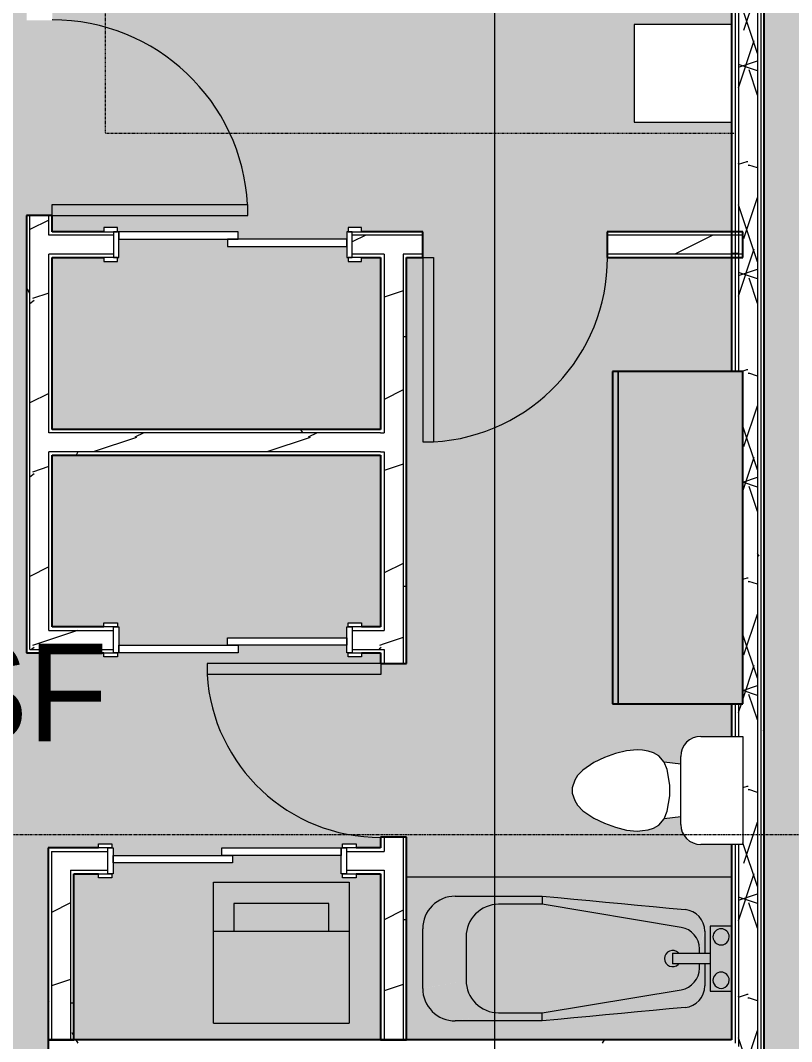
# Model space of a CAD drawing. Header units: inches. Extents: x -4414 to -113, y 9396 to 12816.
# Drawn here: x -2772.3 to -2630.1, y 10514.5 to 10702.8 of the extents above; entities that cross this region are included whole.
import ezdxf

# ---------------------------------------------------------------- set-up
doc = ezdxf.new("R2010")
doc.units = ezdxf.units.IN
doc.header["$MEASUREMENT"] = 0
doc.linetypes.add('Dash 1_16_', pattern=[0.125, 0.0625, -0.0625])
doc.linetypes.add('Grid Line 1_2_', pattern=[0.875, 0.5, -0.125, 0.125, -0.125])
for name, color, linetype, lineweight in [('0-1', 7, 'Continuous', 5), ('0-2', 7, 'Continuous', 9), ('A-AREA-IDEN', 2, 'Continuous', 9), ('A-AREA-PATT-4', 254, 'Continuous', 9), ('A-AREA-PATT-6', 41, 'Continuous', 9), ('A-DOOR-1', 7, 'Continuous', 9), ('A-DOOR-2', 90, 'Continuous', 13), ('A-DOOR-FRAM-1', 90, 'Continuous', 13), ('A-WALL', 113, 'Continuous', 9), ('A-WALL-3', 250, 'Continuous', 25), ('A-WALL-4', 7, 'Continuous', 9), ('A-WALL-PATT-1', 8, 'Continuous', 9), ('A-WALL-PATT-2', 7, 'Continuous', 9), ('A-WALL-PATT-3', 111, 'Continuous', 9), ('G-ANNO-SYMB', 111, 'Continuous', 9), ('I-FURN-1', 7, 'Continuous', 9), ('I-FURN-HDLN-1', 9, 'Dash 1_16_', 9), ('I-WALL-1', 2, 'Continuous', 25), ('P-SANR-FIXT-1', 7, 'Continuous', 9), ('P-SANR-FIXT-2', 8, 'Continuous', 9), ('P-SANR-FIXT-3', 9, 'Continuous', 9), ('Q-CASE-1', 9, 'Continuous', 9), ('Q-CASE-2', 250, 'Continuous', 25), ('Q-CASE-3', 7, 'Continuous', 9), ('S-GRID-1', 1, 'Grid Line 1_2_', 9)]:
    doc.layers.add(name, color=color, linetype=linetype, lineweight=lineweight)
doc.styles.add('Century Gothic', font='ufonts.com_century-gothic.ttf', dxfattribs={"height": 18})
pattern_1 = [(0, (0, 0), (61.44, 15.36), [2.534, -43.546, 2.534, -43.546, -245.76]), (0, (0, 0), (61.44, 15.36), [-92.16, 2.534, -89.626, 2.534, -43.546, -107.52]), (0, (0, 0), (61.44, 15.36), [-230.4, 2.534, -28.186, 2.534, -74.266]), (120, (23.04, 7.68), (-44.02215, 45.5286), [2.534, -43.546, 2.534, -43.546, -245.76]), (120, (23.04, 7.68), (-44.02215, 45.5286), [-92.16, 2.534, -89.626, 2.534, -43.546, -107.52]), (120, (23.04, 7.68), (-44.02215, 45.5286), [-230.4, 2.534, -28.186, 2.534, -74.266]), (240, (30.72, 38.4), (-17.41785, -60.8886), [2.534, -43.546, 2.534, -43.546, -245.76]), (240, (30.72, 38.4), (-17.41785, -60.8886), [-92.16, 2.534, -89.626, 2.534, -43.546, -107.52]), (240, (30.72, 38.4), (-17.41785, -60.8886), [-230.4, 2.534, -28.186, 2.534, -74.266])]
pattern_2 = [(216.87, (12.795, 31.987), (95.9612857, 63.9749714), [15.994, -143.942]), (206.565, (31.987, 22.391), (-31.986981, -31.986924), [35.763, -35.763]), (198.435, (31.987, 6.397), (-63.974746, -31.987128), [20.231, -80.922])]

# ---------------------------------------------------------------- blocks, each defined once
blk = doc.blocks.new('Single-Flush - 32_ x 84_-1372862-FLOOR PLAN - 3RD FLOOR')
at = {"layer": 'A-DOOR-1'}
blk.add_arc((16, 2.37), 32.07, 93.5759, 180, dxfattribs=at)
at = {"layer": 'A-DOOR-2'}
for p, q in [((14, 2.37), (14, 34.38)), ((16, 34.38), (14, 34.38)), ((16, 2.37), (16, 34.38)), ((16, 2.37), (14, 2.37))]:
    blk.add_line(p, q, dxfattribs=at)
blk = doc.blocks.new('Stacked Washer and Dryer - 26_x25_ - Private-1372850-FLOOR PLAN - 3RD FLOOR')
at = {"layer": 'P-SANR-FIXT-2'}
blk.add_hatch(color=256, dxfattribs=at).paths.add_polyline_path([(26, -9.25), (26, 12.5), (0, 12.5), (0, -12.5), (26, -12.5)], flags=0)
at = {"layer": 'P-SANR-FIXT-1'}
for p, q in [((0, 12.5), (26, 12.5)), ((0, 12.5), (0, -12.5)), ((16.91, -12.5), (16.91, 12.5)), ((26, 12.5), (26, -12.5)), ((22.09, 8.75), (16.91, 8.75)), ((22.09, -8.75), (22.09, 8.75)), ((16.91, -8.75), (22.09, -8.75)), ((26, -12.5), (0, -12.5))]:
    blk.add_line(p, q, dxfattribs=at)
blk = doc.blocks.new('Bed-Standard - King 78_ x 80_-V17-FLOOR PLAN - 3RD FLOOR')
at = {"layer": 'I-FURN-1'}
for p, q in [((49.69, 38.2), (-28.31, 38.2)), ((-28.31, 38.2), (-28.31, -41.8)), ((49.69, -41.8), (49.69, 38.2)), ((-25.31, 36.2), (-25.31, 24.2)), ((-25.31, 36.2), (46.69, 36.2)), ((46.69, 36.2), (46.69, 24.2)), ((49.69, 24.2), (-28.31, 17.63)), ((-25.31, 24.2), (46.69, 24.2)), ((-28.31, -41.8), (49.69, -41.8))]:
    blk.add_line(p, q, dxfattribs=at)
at = {"layer": 'I-FURN-HDLN-1'}
for p, q in [((-64.31, 38.2), (-64.31, -38.73)), ((73.69, -77.8), (73.69, 38.2)), ((-64.31, -63.48), (-64.31, -77.8)), ((-64.31, -77.8), (73.69, -77.8))]:
    blk.add_line(p, q, dxfattribs=at)
blk = doc.blocks.new('Table-Night Stand - 18_ x 18_ x 24_-1352623-FLOOR PLAN - 3RD FLOOR')
at = {"layer": 'I-FURN-1'}
for p, q in [((18.15, 18), (0.15, 18)), ((0.15, 18), (0.15, 0)), ((18.15, 0), (18.15, 18)), ((0.15, 0), (18.15, 0))]:
    blk.add_line(p, q, dxfattribs=at)
blk = doc.blocks.new('Single-Flush - 36_ x 84_-1372839-FLOOR PLAN - 3RD FLOOR')
at = {"layer": 'A-DOOR-1'}
blk.add_arc((18, 2.37), 36.07, 93.1789, 180, dxfattribs=at)
at = {"layer": 'A-DOOR-2'}
for p, q in [((16, 2.37), (16, 38.39)), ((18, 38.39), (16, 38.39)), ((18, 2.37), (18, 38.39)), ((18, 2.37), (16, 2.37))]:
    blk.add_line(p, q, dxfattribs=at)
blk = doc.blocks.new('Single-Flush - 34_ x 84_-1372840-FLOOR PLAN - 3RD FLOOR')
at = {"layer": 'A-DOOR-1'}
blk.add_arc((17, 2.37), 34.07, 93.3657, 180, dxfattribs=at)
at = {"layer": 'A-DOOR-2'}
for p, q in [((15, 2.37), (15, 36.38)), ((17, 36.38), (15, 36.38)), ((17, 2.37), (17, 36.38)), ((17, 2.37), (15, 2.37))]:
    blk.add_line(p, q, dxfattribs=at)
blk = doc.blocks.new('FOLDING_SLIDING CLOSET - 42_ x 80_-1372874-FLOOR PLAN - 3RD FLOOR')
at = {"layer": 'A-DOOR-1'}
for p, q in [((-21.25, 3), (-23.75, 3)), ((-23.75, 3), (-23.75, 2.25)), ((-23.75, 2.25), (-21.25, 2.25)), ((-21.25, 2.25), (-21.25, 3)), ((23.75, 3), (21.25, 3)), ((21.25, 3), (21.25, 2.25)), ((21.25, 2.25), (23.75, 2.25)), ((23.75, 2.25), (23.75, 3)), ((-21.25, -2.5), (-23.75, -2.5)), ((-23.75, -2.5), (-23.75, -3.25)), ((-23.75, -3.25), (-21.25, -3.25)), ((-21.25, -3.25), (-21.25, -2.5)), ((23.75, -2.5), (21.25, -2.5)), ((21.25, -2.5), (21.25, -3.25)), ((21.25, -3.25), (23.75, -3.25)), ((23.75, -3.25), (23.75, -2.5))]:
    blk.add_line(p, q, dxfattribs=at)
at = {"layer": 'A-DOOR-2'}
for p, q in [((1, 2.25), (-21, 2.25)), ((-21, 2.25), (-21, 0.88)), ((1, 0.88), (1, 2.25)), ((-21, 0.88), (1, 0.88)), ((21, 0.88), (-1, 0.88)), ((-1, 0.88), (-1, -0.5)), ((21, -0.5), (21, 0.88)), ((-1, -0.5), (21, -0.5))]:
    blk.add_line(p, q, dxfattribs=at)
at = {"layer": 'A-DOOR-FRAM-1'}
for p, q in [((-21, 2.25), (-22, 2.25)), ((-22, 2.25), (-22, -2.5)), ((-21, -2.5), (-21, 2.25)), ((21, 2.25), (21, -2.5)), ((22, 2.25), (21, 2.25)), ((22, -2.5), (22, 2.25)), ((-22, -2.5), (-21, -2.5)), ((21, -2.5), (22, -2.5))]:
    blk.add_line(p, q, dxfattribs=at)
blk = doc.blocks.new('Toilet-Domestic-3D - Toilet-Domestic-3D-1352612-FLOOR PLAN - 3RD FLOOR')
at = {"layer": 'P-SANR-FIXT-1'}
for p, q in [((-9.98, 19.48), (9.98, 19.48)), ((-9.98, 11.75), (-9.98, 19.48)), ((9.98, 19.48), (9.98, 11.75)), ((6.25, 8.02), (-6.25, 8.02)), ((-4.86, 8.02), (-5.21, 5)), ((4.86, 8.02), (5.21, 5)), ((-1, 6), (-3.84, 5.5)), ((1, 6), (-1, 6)), ((3.84, 5.5), (1, 6)), ((-6.4, 4), (-6.97, 3)), ((-5.21, 5), (-6.4, 4)), ((-3.84, 5.5), (-5.21, 5)), ((5.21, 5), (3.84, 5.5)), ((6.4, 4), (5.21, 5)), ((6.97, 3), (6.4, 4)), ((-7.24, 2), (-7.41, 1)), ((-6.97, 3), (-7.24, 2)), ((7.24, 2), (6.97, 3)), ((7.41, 1), (7.24, 2)), ((-7.41, 1), (-7.5, 0)), ((-7.5, 0), (-7.33, -1.99)), ((7.33, -1.99), (7.5, 0)), ((7.5, 0), (7.41, 1)), ((-7.33, -1.99), (-6.79, -4)), ((6.79, -4), (7.33, -1.99)), ((-6.79, -4), (-6.06, -6)), ((6.06, -6), (6.79, -4)), ((-6.06, -6), (-5.13, -8)), ((5.13, -8), (6.06, -6)), ((-5.13, -8), (-3.74, -10)), ((3.74, -10), (5.13, -8)), ((-3.74, -10), (-2.74, -11)), ((-2.74, -11), (-1.87, -11.5)), ((1.87, -11.5), (2.74, -11)), ((2.74, -11), (3.74, -10)), ((-1.87, -11.5), (-0.5, -12)), ((-0.5, -12), (0.5, -12)), ((0.5, -12), (1.87, -11.5))]:
    blk.add_line(p, q, dxfattribs=at)
for centre, start, end in [((-6.25, 11.75), 180, 270), ((6.25, 11.75), 270, 360)]:
    blk.add_arc(centre, 3.73, start, end, dxfattribs=at)
blk = doc.blocks.new('OD_CW_Base Cabinet - OD_CW_Base Cabinet-1372836-FLOOR PLAN - 3RD FLOOR')
at = {"layer": 'Q-CASE-1'}
for points in [[(61.99, 24), (0.74, 24), (0.74, 1), (61.99, 1)], [(61.99, 1), (0.74, 1), (0.74, 0), (61.99, 0)]]:
    blk.add_hatch(color=256, dxfattribs=at).paths.add_polyline_path(points, flags=0)
at = {"layer": 'Q-CASE-2'}
for p, q in [((61.99, 24), (0.74, 24)), ((0.74, 24), (0.74, 0)), ((61.99, 0), (61.99, 24)), ((0.74, 0), (61.99, 0))]:
    blk.add_line(p, q, dxfattribs=at)
at = {"layer": 'Q-CASE-3'}
for p, q in [((0.74, 1), (0.74, 24)), ((0.74, 24), (61.99, 24)), ((61.99, 24), (61.99, 1)), ((0.74, 0), (0.74, 1)), ((0.74, 1), (61.99, 1)), ((61.99, 1), (0.74, 1)), ((61.99, 0), (0.74, 0)), ((61.99, 1), (61.99, 0))]:
    blk.add_line(p, q, dxfattribs=at)
blk = doc.blocks.new('Bath Tub - Maestro - 60_x30_-V18-FLOOR PLAN - 3RD FLOOR')
at = {"layer": 'P-SANR-FIXT-3'}
for points in [[(44.5, 30), (0.06, 29.92), (0.06, 21), (4, 21), (4, 16), (5, 16), (5.06, 20.74), (5.21, 21.33), (5.48, 21.94), (5.83, 22.49), (6.27, 22.97), (6.79, 23.38), (7.36, 23.69), (7.98, 23.91), (9.35, 24.09), (35, 26.5), (51, 26.5), (52.55, 26.3), (54, 25.7), (55.24, 24.74), (56.2, 23.5), (56.8, 22.05), (57, 20.5), (57, 9.5), (56.91, 8.46), (56.64, 7.45), (56.2, 6.5), (55.6, 5.64), (54.86, 4.9), (54, 4.3), (53.05, 3.86), (52.04, 3.59), (51, 3.5), (35, 3.5), (7.98, 6.09), (7.36, 6.31), (6.79, 6.62), (6.27, 7.03), (5.83, 7.51), (5.48, 8.06), (5.21, 8.67), (5.02, 9.75), (5, 9.96), (5, 14), (4, 13.96), (4, 9), (0.06, 9), (0.06, 0), (60, 0), (60, 30), (59.08, 30)], [(35, 26.5), (8.63, 24.03), (9.35, 20.74), (35, 25), (35, 26.23)], [(51, 26.5), (35, 26.5), (35, 25), (43, 25), (49.91, 26.3)], [(51, 26.5), (43, 25), (44.55, 24.8), (46, 24.2), (47.24, 23.24), (48.2, 22), (48.8, 20.5), (49, 19), (57, 20.51), (56.8, 22.05), (56.2, 23.5), (55.24, 24.74), (54, 25.7), (52.55, 26.3)], [(43, 25), (34.79, 24.97), (9.06, 20.64), (8.03, 20.28), (6.82, 19.17), (6.24, 18.17), (6, 16.8), (6, 16), (10.94, 16), (10.94, 14), (6, 14), (6, 13.2), (6.24, 11.83), (6.98, 10.59), (8.03, 9.72), (9.35, 9.26), (35, 5), (43, 5), (44.55, 5.2), (46.03, 5.83), (47.28, 6.81), (48.2, 8), (48.84, 9.75), (49, 11), (49, 19), (48.8, 20.55), (48.16, 22.05), (47.24, 23.24), (46, 24.2), (44.5, 24.8)], [(8.63, 24.03), (7.98, 23.91), (7.35, 23.69), (6.74, 23.34), (6.27, 22.97), (5.72, 22.32), (5.48, 21.94), (5.21, 21.33), (5.04, 20.51), (5.05, 19.87), (6, 16.8), (6.24, 18.17), (6.98, 19.41), (8.2, 20.34), (9.35, 20.74), (8.65, 23.91)], [(57, 20.5), (49, 19), (49, 11), (57, 9.5), (57, 19.75)], [(6, 13.2), (5.02, 9.75), (5.05, 9.3), (5.24, 8.6), (5.72, 7.68), (5.87, 7.47), (6.33, 6.98), (6.79, 6.62), (7.36, 6.31), (8, 6.08), (8.63, 5.97), (9.35, 9.26), (8, 9.75), (6.95, 10.62), (6.24, 11.83), (6.12, 12.51)], [(49, 11), (48.8, 9.45), (48.12, 7.9), (47.24, 6.76), (46, 5.8), (44.5, 5.2), (43, 5), (51, 3.5), (52.04, 3.59), (53.05, 3.86), (54, 4.3), (54.95, 5), (55.72, 5.83), (56.34, 6.81), (56.76, 7.9), (56.93, 8.66), (57, 9.5), (50.46, 10.73)], [(9.35, 9.26), (8.63, 5.97), (35, 3.5), (35, 5), (11.56, 8.89)], [(43, 5), (35, 5), (35, 3.5), (51, 3.5), (44.5, 4.72)]]:
    blk.add_hatch(color=256, dxfattribs=at).paths.add_polyline_path(points, flags=0)
h = blk.add_hatch(color=256, dxfattribs=at)
h.paths.add_polyline_path([(4, 21), (0.06, 20.94), (0.06, 9), (4, 9), (4, 20.74)], flags=0)
h.paths.add_polyline_path([(2, 20.5), (2.39, 20.45), (2.75, 20.3), (3.06, 20.06), (3.3, 19.75), (3.45, 19.39), (3.5, 19), (3.33, 18.33), (3.3, 18.25), (3.02, 17.91), (2.75, 17.7), (2.39, 17.55), (2, 17.5), (1.61, 17.55), (1.25, 17.7), (0.79, 18.14), (0.7, 18.25), (0.55, 18.61), (0.5, 19), (0.55, 19.39), (0.79, 19.86), (0.94, 20.06), (1.25, 20.3), (1.61, 20.45)], flags=0)
h.paths.add_polyline_path([(2, 12.5), (2.39, 12.45), (2.75, 12.3), (3.06, 12.06), (3.33, 11.67), (3.45, 11.39), (3.5, 11), (3.45, 10.61), (3.3, 10.25), (2.81, 9.75), (2.75, 9.7), (2.39, 9.55), (2, 9.5), (1.61, 9.55), (1.19, 9.75), (0.79, 10.14), (0.7, 10.25), (0.55, 10.61), (0.5, 11), (0.55, 11.39), (0.79, 11.86), (0.94, 12.06), (1.25, 12.3), (1.61, 12.45)], flags=0)
h = blk.add_hatch(color=256, dxfattribs=at)
h.paths.add_polyline_path([(2, 20.5), (1.61, 20.45), (1.25, 20.3), (0.79, 19.86), (0.7, 19.75), (0.55, 19.39), (0.5, 19), (0.55, 18.61), (0.79, 18.14), (0.94, 17.94), (1.25, 17.7), (1.61, 17.55), (2, 17.5), (2.39, 17.55), (3.02, 17.91), (3.06, 17.94), (3.33, 18.33), (3.45, 18.61), (3.5, 19), (3.45, 19.39), (3.3, 19.75), (3.06, 20.06), (2.75, 20.3), (2.38, 20.45)], flags=0)
h.paths.add_polyline_path([(2, 12.5), (1.61, 12.45), (1.25, 12.3), (0.79, 11.86), (0.7, 11.75), (0.55, 11.39), (0.5, 11), (0.55, 10.61), (0.79, 10.14), (1.19, 9.75), (1.25, 9.7), (1.61, 9.55), (2, 9.5), (2.39, 9.55), (2.81, 9.75), (3.06, 9.94), (3.3, 10.25), (3.45, 10.61), (3.5, 11), (3.33, 11.67), (3.3, 11.75), (3.06, 12.06), (2.75, 12.3), (2.39, 12.45)], flags=0)
h = blk.add_hatch(color=256, dxfattribs=at)
h.paths.add_polyline_path([(5, 20.04), (5.05, 16), (6, 16), (6, 16.8), (5.05, 19.87)], flags=0)
h.paths.add_polyline_path([(5, 14), (5.05, 10.13), (6, 13.2), (6, 14), (5.05, 14)], flags=0)
h = blk.add_hatch(color=256, dxfattribs=at)
h.paths.add_polyline_path([(5.05, 16), (4, 16), (4, 14), (5.05, 14)], flags=0)
h.paths.add_polyline_path([(6.35, 16), (5.05, 16), (5.05, 14), (10.94, 14), (10.94, 16), (9.35, 16)], flags=0)
at = {"layer": 'P-SANR-FIXT-1'}
for p, q in [((35, 26.5), (51, 26.5)), ((35, 26.5), (35, 25)), ((35, 25), (9.35, 20.74)), ((43, 25), (35, 25)), ((4, 21), (0.04, 21)), ((4, 16), (4, 21)), ((5, 16), (5, 20.04)), ((49, 11), (49, 19)), ((57, 20.5), (57, 9.5)), ((4, 14), (4, 16)), ((4, 16), (10.94, 16)), ((6, 16.8), (6, 16)), ((10.94, 14), (10.94, 16)), ((4, 9), (4, 14)), ((10.94, 14), (4, 14)), ((5, 9.96), (5, 14)), ((6, 14), (6, 13.2)), ((0.06, 9), (4, 9)), ((9.35, 9.26), (35, 5)), ((35, 3.5), (35, 5)), ((35, 5), (43, 5)), ((51, 3.5), (35, 3.5)), ((0.06, 0), (60, 0))]:
    blk.add_line(p, q, dxfattribs=at)
at = {"layer": 'P-SANR-FIXT-1', "flags": 128}
for points in [[(8.63, 24.03), (11.56, 24.3), (14.49, 24.58), (17.42, 24.85), (20.35, 25.13), (23.28, 25.4), (26.21, 25.68), (29.14, 25.95), (32.07, 26.23), (35, 26.5)], [(35, 3.5), (32.07, 3.77), (29.14, 4.05), (26.21, 4.32), (23.28, 4.6), (20.35, 4.87), (17.42, 5.15), (14.49, 5.42), (11.56, 5.7), (8.63, 5.97)]]:
    blk.add_lwpolyline(points, dxfattribs=at)
at = {"layer": 'P-SANR-FIXT-1'}
for centre, radius, start, end in [((51, 20.5), 6, 360, 90), ((43, 19), 6, 360, 90), ((9, 20.04), 4, 95.3558, 180), ((10, 16.8), 4, 99.4223, 180), ((2, 19), 1.5, 360, 180), ((2, 19), 1.5, 180, 360), ((10.94, 15), 1.5, 360, 135), ((10, 13.2), 4, 180, 260.5777), ((10.94, 15), 1.5, 225, 360), ((2, 11), 1.5, 360, 180), ((2, 11), 1.5, 180, 360), ((9, 9.96), 4, 180, 264.6442), ((43, 11), 6, 270, 0), ((51, 9.5), 6, 270, 360)]:
    blk.add_arc(centre, radius, start, end, dxfattribs=at)
blk = doc.blocks.new('FOLDING_SLIDING CLOSET - 42_ x 80_-1372875-FLOOR PLAN - 3RD FLOOR')
at = {"layer": 'A-DOOR-1'}
for p, q in [((-23.75, 3.25), (-21.25, 3.25)), ((-23.75, 2.5), (-23.75, 3.25)), ((-21.25, 2.5), (-23.75, 2.5)), ((-21.25, 3.25), (-21.25, 2.5)), ((21.25, 3.25), (23.75, 3.25)), ((21.25, 2.5), (21.25, 3.25)), ((23.75, 2.5), (21.25, 2.5)), ((23.75, 3.25), (23.75, 2.5)), ((-23.75, -2.25), (-21.25, -2.25)), ((-23.75, -3), (-23.75, -2.25)), ((-21.25, -3), (-23.75, -3)), ((-21.25, -2.25), (-21.25, -3)), ((21.25, -2.25), (23.75, -2.25)), ((21.25, -3), (21.25, -2.25)), ((23.75, -3), (21.25, -3)), ((23.75, -2.25), (23.75, -3))]:
    blk.add_line(p, q, dxfattribs=at)
at = {"layer": 'A-DOOR-2'}
for p, q in [((-1, 0.5), (21, 0.5)), ((-1, -0.88), (-1, 0.5)), ((21, 0.5), (21, -0.88)), ((-21, -0.88), (1, -0.88)), ((-21, -2.25), (-21, -0.88)), ((21, -0.88), (-1, -0.88)), ((1, -0.88), (1, -2.25)), ((1, -2.25), (-21, -2.25))]:
    blk.add_line(p, q, dxfattribs=at)
at = {"layer": 'A-DOOR-FRAM-1'}
for p, q in [((-22, 2.5), (-21, 2.5)), ((-22, -2.25), (-22, 2.5)), ((-21, 2.5), (-21, -2.25)), ((21, 2.5), (22, 2.5)), ((21, -2.25), (21, 2.5)), ((22, 2.5), (22, -2.25)), ((-21, -2.25), (-22, -2.25)), ((22, -2.25), (21, -2.25))]:
    blk.add_line(p, q, dxfattribs=at)
blk = doc.blocks.new('1750 Ox - Unit Layouts_rvt-1-FLOOR PLAN - 3RD FLOOR')
at = {"layer": 'A-WALL-PATT-1'}
h = blk.add_hatch(dxfattribs=at)
h.set_pattern_fill('FP_1', color=256, style=0, pattern_type=2)
h.set_pattern_definition(pattern_2)
h.paths.add_polyline_path([(-2767.03, 10590.31), (-2767.02, 10590.31), (-2767.02, 10666.84), (-2770.52, 10666.84), (-2770.52, 10590.31)], flags=0)
h.paths.add_polyline_path([(-2770.52, 10702.84), (-2767.02, 10702.84), (-2767.02, 10848.7), (-2770.06, 10848.7), (-2770.13, 10849.33), (-2770.52, 10849.33), (-2770.52, 10739.56)], flags=0)
h = blk.add_hatch(dxfattribs=at)
h.set_pattern_fill('FP_1', color=256, style=0, pattern_type=2)
h.set_pattern_definition(pattern_2)
h.paths.add_polyline_path([(-2755.12, 10659.71), (-2755.12, 10663.21), (-2767.02, 10663.21), (-2767.02, 10659.71), (-2766.39, 10659.71)], flags=0)
h.paths.add_polyline_path([(-2701.12, 10659.71), (-2698.12, 10659.71), (-2698.12, 10663.21), (-2711.12, 10663.21), (-2711.12, 10659.71), (-2701.74, 10659.71)], flags=0)
h.paths.add_polyline_path([(-2641.17, 10659.71), (-2641.17, 10663.21), (-2664.12, 10663.21), (-2664.12, 10659.71), (-2659.16, 10659.71)], flags=0)
h = blk.add_hatch(dxfattribs=at)
h.set_pattern_fill('FP_1', color=256, style=0, pattern_type=2)
h.set_pattern_definition(pattern_2)
h.paths.add_polyline_path([(-2701.74, 10514.79), (-2701.74, 10552.19), (-2705.24, 10552.19), (-2705.24, 10514.79)], flags=0)
h.paths.add_polyline_path([(-2701.74, 10584.19), (-2701.74, 10659.71), (-2705.24, 10659.71), (-2705.24, 10584.19)], flags=0)
h = blk.add_hatch(dxfattribs=at)
h.set_pattern_fill('FP_1', color=256, style=0, pattern_type=2)
h.set_pattern_definition(pattern_2)
h.paths.add_polyline_path([(-2729.34, 10623.26), (-2705.24, 10623.26), (-2705.24, 10626.76), (-2767.02, 10626.76), (-2767.02, 10623.26), (-2766.39, 10623.26)], flags=0)
h = blk.add_hatch(dxfattribs=at)
h.set_pattern_fill('FP_1', color=256, style=0, pattern_type=2)
h.set_pattern_definition(pattern_2)
h.paths.add_polyline_path([(-2711.12, 10586.81), (-2705.24, 10586.89), (-2705.24, 10590.31), (-2711.12, 10590.31)], flags=0)
h.paths.add_polyline_path([(-2770.52, 10586.81), (-2755.12, 10586.81), (-2755.12, 10590.31), (-2770.52, 10590.31)], flags=0)
h = blk.add_hatch(dxfattribs=at)
h.set_pattern_fill('FP_1', color=256, style=0, pattern_type=2)
h.set_pattern_definition(pattern_2)
h.paths.add_polyline_path([(-2763.05, 10514.79), (-2763.05, 10549.56), (-2766.55, 10549.56), (-2766.55, 10514.79), (-2765.92, 10514.79)], flags=0)
at = {"layer": 'A-WALL-PATT-2'}
h = blk.add_hatch(dxfattribs=at)
h.set_pattern_fill('FP_2', color=256, style=0, pattern_type=2)
h.set_pattern_definition(pattern_1)
h.paths.add_polyline_path([(-2770.97, 10586.81), (-2770.52, 10586.81), (-2770.52, 10666.84), (-2771.14, 10666.84), (-2771.14, 10586.81)], flags=0)
h.paths.add_polyline_path([(-2771.14, 10702.84), (-2770.52, 10702.84), (-2770.54, 10848.7), (-2771.14, 10848.7), (-2771.14, 10739.56)], flags=0)
h = blk.add_hatch(dxfattribs=at)
h.set_pattern_fill('FP_2', color=256, style=0, pattern_type=2)
h.set_pattern_definition(pattern_1)
h.paths.add_polyline_path([(-2766.39, 10590.94), (-2766.39, 10623.26), (-2767.02, 10623.26), (-2767.02, 10590.94)], flags=0)
h.paths.add_polyline_path([(-2767.02, 10626.76), (-2766.39, 10626.76), (-2766.39, 10659.71), (-2767.02, 10659.71), (-2767.02, 10627.39)], flags=0)
h.paths.add_polyline_path([(-2766.39, 10663.21), (-2766.39, 10666.84), (-2767.02, 10666.84), (-2767.02, 10663.21)], flags=0)
h.paths.add_polyline_path([(-2767.02, 10702.84), (-2766.39, 10702.84), (-2766.39, 10820.66), (-2767.02, 10820.66), (-2767.02, 10739.56)], flags=0)
h.paths.add_polyline_path([(-2766.39, 10824.16), (-2766.39, 10848.7), (-2767.02, 10848.7), (-2767.02, 10824.16)], flags=0)
h = blk.add_hatch(dxfattribs=at)
h.set_pattern_fill('FP_2', color=256, style=0, pattern_type=2)
h.set_pattern_definition(pattern_1)
h.paths.add_polyline_path([(-2701.12, 10514.79), (-2701.12, 10552.19), (-2701.74, 10552.19), (-2701.74, 10514.79)], flags=0)
h.paths.add_polyline_path([(-2701.12, 10584.19), (-2701.12, 10659.09), (-2701.74, 10659.09), (-2701.74, 10584.19)], flags=0)
h = blk.add_hatch(dxfattribs=at)
h.set_pattern_fill('FP_2', color=256, style=0, pattern_type=2)
h.set_pattern_definition(pattern_1)
h.paths.add_polyline_path([(-2729.34, 10626.76), (-2705.87, 10626.76), (-2705.87, 10627.39), (-2766.39, 10627.39), (-2766.39, 10626.76)], flags=0)
h = blk.add_hatch(dxfattribs=at)
h.set_pattern_fill('FP_2', color=256, style=0, pattern_type=2)
h.set_pattern_definition(pattern_1)
h.paths.add_polyline_path([(-2729.34, 10622.64), (-2705.87, 10622.64), (-2705.87, 10623.26), (-2766.39, 10623.26), (-2766.39, 10622.64), (-2732.12, 10622.64)], flags=0)
h = blk.add_hatch(dxfattribs=at)
h.set_pattern_fill('FP_2', color=256, style=0, pattern_type=2)
h.set_pattern_definition(pattern_1)
h.paths.add_polyline_path([(-2767.17, 10514.79), (-2766.55, 10514.79), (-2766.55, 10550.19), (-2767.17, 10550.19), (-2767.17, 10524.28)], flags=0)
h = blk.add_hatch(dxfattribs=at)
h.set_pattern_fill('FP_2', color=256, style=0, pattern_type=2)
h.set_pattern_definition(pattern_1)
h.paths.add_polyline_path([(-2763.05, 10514.79), (-2762.42, 10514.79), (-2762.42, 10546.06), (-2763.05, 10546.06), (-2763.05, 10524.28)], flags=0)
at = {"layer": 'A-WALL-3'}
for p, q in [((-2771.14, 10666.84), (-2771.14, 10590.94)), ((-2766.39, 10666.84), (-2771.14, 10666.84)), ((-2766.39, 10663.84), (-2766.39, 10666.84)), ((-2756.87, 10663.84), (-2766.39, 10663.84)), ((-2698.12, 10663.84), (-2709.37, 10663.84)), ((-2698.12, 10659.09), (-2698.12, 10663.84)), ((-2639.12, 10663.84), (-2664.12, 10663.84)), ((-2664.12, 10663.84), (-2664.12, 10659.09)), ((-2639.12, 10659.09), (-2639.12, 10663.84)), ((-2766.39, 10627.39), (-2766.39, 10659.09)), ((-2766.39, 10659.09), (-2756.87, 10659.09)), ((-2709.37, 10659.09), (-2705.87, 10659.09)), ((-2705.87, 10659.09), (-2705.87, 10627.39)), ((-2701.12, 10584.19), (-2701.12, 10659.09)), ((-2701.12, 10659.09), (-2698.12, 10659.09)), ((-2664.12, 10659.09), (-2639.12, 10659.09)), ((-2705.87, 10627.39), (-2766.39, 10627.39)), ((-2766.39, 10590.94), (-2766.39, 10622.64)), ((-2766.39, 10622.64), (-2705.87, 10622.64)), ((-2705.87, 10622.64), (-2705.87, 10590.94)), ((-2771.14, 10590.94), (-2771.14, 10586.81)), ((-2756.87, 10590.94), (-2766.39, 10590.94)), ((-2705.87, 10590.94), (-2709.37, 10590.94)), ((-2771.14, 10586.81), (-2771.14, 10586.19)), ((-2771.14, 10586.19), (-2756.87, 10586.19)), ((-2709.37, 10586.19), (-2705.87, 10586.19)), ((-2705.87, 10586.19), (-2705.87, 10584.19)), ((-2705.87, 10584.19), (-2701.12, 10584.19)), ((-2701.12, 10552.19), (-2705.87, 10552.19)), ((-2705.87, 10552.19), (-2705.87, 10550.19)), ((-2701.12, 10514.79), (-2701.12, 10552.19)), ((-2766.55, 10550.19), (-2767.17, 10550.19)), ((-2767.17, 10550.19), (-2767.17, 10514.79)), ((-2762.42, 10550.19), (-2766.55, 10550.19)), ((-2757.9, 10550.19), (-2762.42, 10550.19)), ((-2705.87, 10550.19), (-2710.4, 10550.19)), ((-2762.42, 10514.79), (-2762.42, 10545.44)), ((-2762.42, 10545.44), (-2757.9, 10545.44)), ((-2710.4, 10545.44), (-2705.87, 10545.44)), ((-2705.87, 10545.44), (-2705.87, 10514.79)), ((-2767.17, 10514.79), (-2762.42, 10514.79)), ((-2705.87, 10514.79), (-2701.12, 10514.79))]:
    blk.add_line(p, q, dxfattribs=at)
at = {"layer": 'A-WALL-4'}
for p, q in [((-2770.52, 10590.94), (-2770.52, 10666.84)), ((-2767.02, 10663.21), (-2767.02, 10666.84)), ((-2766.39, 10663.21), (-2767.02, 10663.21)), ((-2755.12, 10663.21), (-2766.39, 10663.21)), ((-2698.12, 10663.21), (-2711.12, 10663.21)), ((-2639.12, 10663.21), (-2664.12, 10663.21)), ((-2767.02, 10626.76), (-2767.02, 10659.71)), ((-2766.39, 10659.71), (-2767.02, 10659.71)), ((-2755.12, 10659.71), (-2766.39, 10659.71)), ((-2705.24, 10659.71), (-2711.12, 10659.71)), ((-2705.24, 10659.71), (-2705.24, 10659.09)), ((-2701.74, 10659.71), (-2701.74, 10659.09)), ((-2698.12, 10659.71), (-2701.74, 10659.71)), ((-2639.12, 10659.71), (-2664.12, 10659.71)), ((-2705.24, 10659.09), (-2705.24, 10626.76)), ((-2701.74, 10659.09), (-2701.74, 10584.19)), ((-2766.39, 10626.76), (-2767.02, 10626.76)), ((-2705.87, 10626.76), (-2766.39, 10626.76)), ((-2705.87, 10626.76), (-2705.24, 10626.76)), ((-2767.02, 10590.94), (-2767.02, 10623.26)), ((-2766.39, 10623.26), (-2767.02, 10623.26)), ((-2705.87, 10623.26), (-2766.39, 10623.26)), ((-2705.87, 10623.26), (-2705.24, 10623.26)), ((-2705.24, 10623.26), (-2705.24, 10590.31)), ((-2770.52, 10590.31), (-2770.52, 10590.94)), ((-2770.52, 10586.81), (-2770.52, 10590.31)), ((-2767.02, 10590.31), (-2767.02, 10590.94)), ((-2767.02, 10590.31), (-2755.12, 10590.31)), ((-2711.12, 10590.31), (-2705.87, 10590.31)), ((-2705.87, 10590.31), (-2705.24, 10590.31)), ((-2770.52, 10586.81), (-2755.12, 10586.81)), ((-2711.12, 10586.81), (-2705.87, 10586.81)), ((-2705.87, 10586.81), (-2705.24, 10586.81)), ((-2705.24, 10586.81), (-2705.24, 10584.19)), ((-2705.24, 10552.19), (-2705.24, 10549.56)), ((-2701.74, 10552.19), (-2701.74, 10514.79)), ((-2766.55, 10549.56), (-2766.55, 10514.79)), ((-2766.55, 10549.56), (-2763.05, 10549.56)), ((-2763.05, 10549.56), (-2762.42, 10549.56)), ((-2762.42, 10549.56), (-2756.15, 10549.56)), ((-2712.15, 10549.56), (-2705.87, 10549.56)), ((-2705.87, 10549.56), (-2705.24, 10549.56)), ((-2763.05, 10546.06), (-2763.05, 10514.79)), ((-2763.05, 10546.06), (-2762.42, 10546.06)), ((-2762.42, 10546.06), (-2756.15, 10546.06)), ((-2712.15, 10546.06), (-2705.87, 10546.06)), ((-2705.87, 10546.06), (-2705.24, 10546.06)), ((-2705.24, 10546.06), (-2705.24, 10514.79))]:
    blk.add_line(p, q, dxfattribs=at)
at = {"layer": '0-2'}
for name, p, rotation in [('Bed-Standard - King 78_ x 80_-V17-FLOOR PLAN - 3RD FLOOR', (-2678.87, 10755.72), 270.0000000000007), ('Single-Flush - 36_ x 84_-1372839-FLOOR PLAN - 3RD FLOOR', (-2768.77, 10684.84), 270.0000000000007), ('Table-Night Stand - 18_ x 18_ x 24_-1352623-FLOOR PLAN - 3RD FLOOR', (-2659.16, 10702.18), 270.0000000000007), ('Single-Flush - 34_ x 84_-1372840-FLOOR PLAN - 3RD FLOOR', (-2681.12, 10661.46), 180), ('OD_CW_Base Cabinet - OD_CW_Base Cabinet-1372836-FLOOR PLAN - 3RD FLOOR', (-2663.12, 10638.78), 269.9999999999972), ('Single-Flush - 32_ x 84_-1372862-FLOOR PLAN - 3RD FLOOR', (-2703.49, 10568.19), 90.00000000000064), ('Toilet-Domestic-3D - Toilet-Domestic-3D-1352612-FLOOR PLAN - 3RD FLOOR', (-2658.59, 10560.79), 270.0000000000011), ('FOLDING_SLIDING CLOSET - 42_ x 80_-1372875-FLOOR PLAN - 3RD FLOOR', (-2734.15, 10547.94), 180), ('Bath Tub - Maestro - 60_x30_-V18-FLOOR PLAN - 3RD FLOOR', (-2641.12, 10544.79), 180), ('Stacked Washer and Dryer - 26_x25_ - Private-1372850-FLOOR PLAN - 3RD FLOOR', (-2724.16, 10517.86), 89.99999999999554)]:
    blk.add_blockref(name, p, dxfattribs=dict(at, rotation=rotation))
for name, p in [('FOLDING_SLIDING CLOSET - 42_ x 80_-1372874-FLOOR PLAN - 3RD FLOOR', (-2733.12, 10661.59)), ('FOLDING_SLIDING CLOSET - 42_ x 80_-1372875-FLOOR PLAN - 3RD FLOOR', (-2733.12, 10588.44))]:
    blk.add_blockref(name, p, dxfattribs=at)

msp = doc.modelspace()

# ---------------------------------------------------------------- hatches: boundary and pattern name
at = {"layer": 'A-AREA-PATT-4'}
h = msp.add_hatch(color=256, dxfattribs=at)
h.paths.add_polyline_path([(-2596.7987, 10451.7894), (-2596.7987, 10451.8519), (-2596.1737, 10451.8519), (-2596.1737, 10453.7894), (-2594.1737, 10453.7894), (-2594.1737, 10454.7894), (-2572.1737, 10454.7894), (-2572.1737, 10455.7894), (-2576.1737, 10455.7894), (-2576.1737, 10481.1644), (-2571.4237, 10481.1644), (-2571.4237, 10478.7894), (-2510.9237, 10478.7894), (-2510.9237, 10454.7894), (-2504.9, 10454.7894), (-2504.9, 10462.5156), (-2504.773, 10463.48), (-2504.4007, 10464.3787), (-2503.8086, 10465.1505), (-2503.0368, 10465.7426), (-2502.1382, 10466.1149), (-2500.5455, 10466.2418), (-2499.7854, 10466.2418), (-2500.1331, 10469.2656), (-2501.3249, 10470.2656), (-2501.8916, 10471.2656), (-2502.2494, 10472.7751), (-2502.4237, 10474.2656), (-2502.2494, 10476.258), (-2501.7115, 10478.2656), (-2500.9835, 10480.2656), (-2500.0509, 10482.2656), (-2498.6635, 10484.2656), (-2497.6635, 10485.2656), (-2496.7975, 10485.7656), (-2495.4237, 10486.2656), (-2494.4237, 10486.2656), (-2493.05, 10485.7656), (-2492.184, 10485.2656), (-2491.184, 10484.2656), (-2489.7965, 10482.2656), (-2488.8639, 10480.2656), (-2488.136, 10478.2656), (-2487.598, 10476.258), (-2487.4237, 10474.2656), (-2487.598, 10472.7751), (-2487.6879, 10472.2656), (-2487.9558, 10471.2656), (-2488.5226, 10470.2656), (-2489.7144, 10469.2656), (-2490.0621, 10466.2418), (-2488.6737, 10466.2418), (-2487.7093, 10466.1149), (-2486.8106, 10465.7426), (-2486.0389, 10465.1505), (-2485.3257, 10464.0865), (-2485.0745, 10463.48), (-2484.9475, 10462.5156), (-2484.9475, 10454.7894), (-2448.9237, 10454.7894), (-2448.9237, 10456.7894), (-2478.9237, 10456.7894), (-2478.9237, 10516.7894), (-2448.9237, 10516.7894), (-2448.9237, 10517.7894), (-2571.4237, 10517.7894), (-2571.4237, 10517.1644), (-2576.1737, 10517.1644), (-2576.1737, 10517.7894), (-2597.9737, 10517.7894), (-2597.9737, 10524.3943), (-2593.2237, 10524.3943), (-2593.2237, 10522.5394), (-2448.9237, 10522.5394), (-2448.9237, 10662.2791), (-2564.4737, 10662.2791), (-2564.4737, 10661.4041), (-2563.7237, 10661.4041), (-2563.7237, 10658.9041), (-2564.4737, 10658.9041), (-2564.4737, 10621.6541), (-2565.8487, 10621.6541), (-2565.8487, 10586.6541), (-2564.4737, 10586.6541), (-2564.4043, 10586.4041), (-2563.7237, 10586.4041), (-2563.7237, 10583.9041), (-2564.4737, 10583.9041), (-2564.4737, 10578.2791), (-2593.2237, 10578.2791), (-2593.2237, 10560.3943), (-2597.9737, 10560.3943), (-2597.9737, 10667.0291), (-2480.9237, 10667.0291), (-2480.9237, 10702.7791), (-2472.9237, 10702.7791), (-2472.9237, 10800.6541), (-2474.3519, 10800.6541), (-2474.5487, 10800.851), (-2474.5487, 10801.7471), (-2474.7987, 10801.7471), (-2474.7987, 10805.61), (-2475.0487, 10805.61), (-2475.0487, 10807.3148), (-2474.7987, 10807.3148), (-2474.7987, 10816.8042), (-2475.0487, 10816.8042), (-2475.0487, 10817.3947), (-2474.7987, 10817.3947), (-2474.7987, 10817.9853), (-2475.0487, 10817.9853), (-2475.0487, 10818.5758), (-2474.7987, 10818.5758), (-2474.7987, 10819.1664), (-2475.0487, 10819.1664), (-2475.0487, 10819.7569), (-2474.7987, 10819.7569), (-2474.7987, 10820.3475), (-2475.0487, 10820.3475), (-2475.0487, 10820.938), (-2474.7987, 10820.938), (-2474.7987, 10823.5612), (-2474.5487, 10823.5823), (-2474.4955, 10824.5105), (-2474.3519, 10824.6541), (-2472.9237, 10824.6541), (-2472.9237, 10848.7019), (-2484.5112, 10848.7019), (-2484.5112, 10852.0769), (-2522.5362, 10852.0769), (-2522.5362, 10848.7019), (-2602.7987, 10848.7019), (-2602.7987, 10825.6394), (-2603.9086, 10825.6394), (-2603.9862, 10825.1394), (-2604.4389, 10825.1394), (-2604.4389, 10825.6394), (-2620.984, 10825.6394), (-2621.0487, 10825.1394), (-2621.1134, 10825.1394), (-2621.1134, 10825.6394), (-2630.7987, 10825.6733), (-2630.7987, 10848.7019), (-2635.1737, 10848.7019), (-2635.1737, 10824.6394), (-2631.7912, 10824.6394), (-2631.7912, 10819.8894), (-2635.1737, 10819.8894), (-2635.1737, 10454.7894), (-2634.1737, 10454.7894), (-2634.1737, 10453.7894), (-2632.1737, 10453.7894), (-2632.1737, 10451.8519), (-2612.7579, 10451.7894)], flags=0)
h.paths.add_polyline_path([(-2631.1573, 10453.7894), (-2632.1737, 10453.7894), (-2632.1737, 10489.7894), (-2630.4237, 10489.7894), (-2630.4237, 10453.7894), (-2630.9029, 10453.7894)], flags=0)
h.paths.add_polyline_path([(-2453.2237, 10544.4416), (-2469.2237, 10544.4416), (-2469.2237, 10562.4416), (-2451.2237, 10562.4416), (-2451.2237, 10544.4416)], flags=0)
h.paths.add_polyline_path([(-2469.2237, 10565.4416), (-2530.2237, 10565.4416), (-2530.2237, 10625.4416), (-2451.2237, 10625.4416), (-2451.2237, 10565.4416), (-2453.2237, 10565.4416)], flags=0)
h.paths.add_polyline_path([(-2593.2237, 10583.0291), (-2569.2237, 10583.0291), (-2569.2237, 10583.9041), (-2569.9737, 10583.9041), (-2569.9737, 10586.4041), (-2569.2237, 10586.4041), (-2569.2237, 10586.6541), (-2567.2237, 10586.6541), (-2567.2237, 10623.6541), (-2565.8487, 10623.6541), (-2565.8487, 10658.6541), (-2569.2237, 10658.6541), (-2569.2237, 10658.9041), (-2569.9737, 10658.9041), (-2569.9737, 10661.4041), (-2569.2237, 10661.4041), (-2569.2237, 10662.2791), (-2593.2237, 10662.2791), (-2593.2237, 10585.6541)], flags=0)
h.paths.add_polyline_path([(-2453.2237, 10628.3735), (-2469.2237, 10628.3735), (-2469.2237, 10646.3735), (-2451.2237, 10646.3735), (-2451.2237, 10628.3735)], flags=0)
h.paths.add_polyline_path([(-2449.8386, 10667.0291), (-2448.9237, 10667.0291), (-2448.9237, 10702.7791), (-2450.9237, 10702.7791), (-2450.9237, 10667.0291)], flags=0)
h.paths.add_polyline_path([(-2529.0487, 10710.0253), (-2556.5487, 10710.0253), (-2556.5487, 10716.0253), (-2557.5487, 10716.0253), (-2557.5487, 10788.0253), (-2556.5487, 10788.0253), (-2556.5487, 10794.0253), (-2521.5487, 10794.0253), (-2521.5487, 10710.0253), (-2525.5487, 10710.0253)], flags=0)
h.paths.add_polyline_path([(-2634.6737, 10719.5356), (-2634.6737, 10791.5356), (-2618.5487, 10791.5356), (-2618.5487, 10773.5356), (-2622.5487, 10773.5356), (-2622.5487, 10737.5356), (-2618.5487, 10737.5356), (-2618.5487, 10719.5356), (-2634.5487, 10719.5356)], flags=0)
h.paths.add_polyline_path([(-2591.7129, 10725.0253), (-2602.5487, 10725.0253), (-2602.5487, 10785.0253), (-2572.5487, 10785.0253), (-2572.5487, 10725.0253)], flags=0)
h.paths.add_polyline_path([(-2601.7912, 10819.8894), (-2601.7912, 10824.6394), (-2600.7836, 10824.6394), (-2600.7836, 10848.5144), (-2596.0336, 10848.5144), (-2596.0336, 10819.8894), (-2600.1586, 10819.8894)], flags=0)
at = {"layer": 'A-AREA-PATT-6'}
h = msp.add_hatch(color=256, dxfattribs=at)
h.paths.add_polyline_path([(-2770.1737, 10453.7894), (-2771.9237, 10453.7894), (-2771.9237, 10489.7894), (-2770.1737, 10489.7894), (-2770.1737, 10454.1644)], flags=0)
h.paths.add_polyline_path([(-2770.7987, 10451.7894), (-2770.7987, 10451.8519), (-2770.1737, 10451.8519), (-2770.1737, 10453.7894), (-2768.1737, 10453.7894), (-2768.1737, 10454.7894), (-2767.1737, 10454.7894), (-2767.1737, 10550.1894), (-2757.8962, 10550.1894), (-2757.8962, 10550.9394), (-2755.3962, 10550.9394), (-2755.3962, 10550.1894), (-2755.1462, 10550.1894), (-2755.1462, 10548.8144), (-2735.1462, 10548.8144), (-2735.1462, 10550.1894), (-2712.8962, 10550.1894), (-2712.8962, 10550.9394), (-2710.3962, 10550.9394), (-2710.3962, 10550.1894), (-2705.8686, 10550.1894), (-2705.8686, 10552.1894), (-2701.1186, 10552.1894), (-2701.1186, 10544.7894), (-2641.1737, 10544.7894), (-2641.1737, 10550.8132), (-2646.8448, 10550.8132), (-2647.8092, 10550.9401), (-2648.7079, 10551.3124), (-2649.4797, 10551.9046), (-2650.0718, 10552.6763), (-2650.4441, 10553.575), (-2650.571, 10554.6157), (-2650.571, 10555.9277), (-2653.5948, 10555.58), (-2654.5948, 10554.3883), (-2655.5948, 10553.8215), (-2657.1043, 10553.4637), (-2658.5948, 10553.2894), (-2660.5872, 10553.4637), (-2662.5948, 10554.0016), (-2664.5948, 10554.7296), (-2666.9776, 10555.9277), (-2668.5948, 10557.0496), (-2669.5948, 10558.0496), (-2670.0948, 10558.9157), (-2670.5948, 10560.2894), (-2670.5948, 10561.2894), (-2670.0948, 10562.6631), (-2669.5948, 10563.5292), (-2668.5948, 10564.5292), (-2666.4186, 10565.9988), (-2664.5948, 10566.8492), (-2662.1186, 10567.7048), (-2660.5872, 10568.1151), (-2658.5948, 10568.2894), (-2657.1043, 10568.1151), (-2656.5948, 10568.0252), (-2655.5948, 10567.7573), (-2654.5948, 10567.1905), (-2653.5948, 10565.9988), (-2650.571, 10565.6511), (-2650.5324, 10567.3328), (-2650.4441, 10568.0038), (-2650.0718, 10568.9025), (-2649.4797, 10569.6742), (-2648.7079, 10570.2664), (-2647.8092, 10570.6386), (-2646.8448, 10570.7656), (-2641.1737, 10570.7656), (-2641.1737, 10576.7894), (-2663.1186, 10576.7894), (-2663.1186, 10638.0394), (-2641.1737, 10638.0394), (-2641.1737, 10659.0894), (-2664.1186, 10659.0894), (-2664.1186, 10663.8394), (-2641.1737, 10663.8394), (-2641.1737, 10684.0351), (-2659.1635, 10684.0351), (-2659.1635, 10702.0351), (-2641.1737, 10702.0351), (-2641.1737, 10706.0351), (-2720.6635, 10706.0351), (-2720.6635, 10784.0351), (-2641.1737, 10784.0351), (-2641.1737, 10785.9669), (-2659.1635, 10785.9669), (-2659.1635, 10803.9669), (-2641.1737, 10803.9669), (-2641.1737, 10848.7019), (-2719.6237, 10848.7019), (-2719.6237, 10825.8769), (-2729.309, 10825.8769), (-2729.3737, 10825.3769), (-2729.4384, 10825.3769), (-2729.4384, 10825.8769), (-2745.9836, 10825.8769), (-2746.0612, 10825.3769), (-2746.5139, 10825.3769), (-2746.5139, 10825.8769), (-2747.6237, 10825.8769), (-2747.6237, 10848.7019), (-2766.3936, 10848.7019), (-2766.3936, 10824.7851), (-2765.0987, 10824.7851), (-2765.0987, 10825.5351), (-2762.5987, 10825.5351), (-2762.5987, 10824.7851), (-2762.3487, 10824.7851), (-2762.3487, 10822.7851), (-2740.3487, 10822.7851), (-2740.3487, 10821.4101), (-2720.3487, 10821.4101), (-2720.3487, 10824.7851), (-2720.0987, 10824.7851), (-2720.0987, 10825.5351), (-2717.5987, 10825.5351), (-2717.5987, 10824.7851), (-2714.7237, 10824.7851), (-2714.7237, 10848.5144), (-2709.9737, 10848.5144), (-2709.9737, 10820.0351), (-2717.5987, 10820.0351), (-2717.5987, 10819.2851), (-2720.0987, 10819.2851), (-2720.0987, 10820.0351), (-2742.3487, 10820.0351), (-2742.3487, 10821.4101), (-2762.3487, 10821.4101), (-2762.3487, 10820.0351), (-2762.5987, 10820.0351), (-2762.5987, 10819.2851), (-2765.0987, 10819.2851), (-2765.0987, 10820.0351), (-2766.3936, 10820.0351), (-2766.3936, 10702.8394), (-2771.1436, 10702.8394), (-2771.1436, 10848.7019), (-2923.1737, 10848.7019), (-2923.1737, 10584.4144), (-2891.0201, 10584.4144), (-2891.0201, 10595.3215), (-2874.5201, 10595.3215), (-2874.5201, 10584.4144), (-2867.0201, 10584.4144), (-2867.0201, 10595.3215), (-2850.5201, 10595.3215), (-2850.5201, 10584.4144), (-2843.0201, 10584.4144), (-2843.0201, 10595.3215), (-2826.5201, 10595.3215), (-2826.5201, 10584.4144), (-2809.6223, 10584.4144), (-2809.6223, 10548.4144), (-2817.1737, 10548.4144), (-2817.1737, 10546.9862), (-2817.3706, 10546.7894), (-2818.2667, 10546.7894), (-2818.2667, 10546.5394), (-2822.1296, 10546.5394), (-2822.1296, 10546.2894), (-2823.8344, 10546.2894), (-2823.8344, 10546.5394), (-2833.3238, 10546.5394), (-2833.3238, 10546.2894), (-2833.9143, 10546.2894), (-2833.9143, 10546.5394), (-2834.5049, 10546.5394), (-2834.5049, 10546.2894), (-2835.0954, 10546.2894), (-2835.0954, 10546.5394), (-2835.686, 10546.5394), (-2835.686, 10546.2894), (-2836.2765, 10546.2894), (-2836.2765, 10546.5394), (-2836.8671, 10546.5394), (-2836.8671, 10546.2894), (-2837.4576, 10546.2894), (-2837.4576, 10546.5394), (-2840.0808, 10546.5394), (-2840.1019, 10546.7894), (-2841.0301, 10546.8426), (-2841.1737, 10546.9862), (-2841.1737, 10548.4144), (-2899.1737, 10548.4144), (-2899.1737, 10517.3196), (-2898.7987, 10517.3196), (-2898.7987, 10493.3196), (-2899.1737, 10493.3196), (-2899.1737, 10478.7894), (-2862.9237, 10478.7894), (-2862.9237, 10486.7894), (-2827.1737, 10486.7894), (-2827.1737, 10456.7894), (-2862.9237, 10456.7894), (-2862.9237, 10454.7894), (-2808.1737, 10454.7894), (-2808.1737, 10453.7894), (-2806.1737, 10453.7894), (-2806.1737, 10451.8519), (-2771.9237, 10451.7894)], flags=0)
h.paths.add_polyline_path([(-2736.6635, 10514.7894), (-2705.8686, 10514.7894), (-2705.8686, 10545.4394), (-2710.3962, 10545.4394), (-2710.3962, 10544.6894), (-2712.8962, 10544.6894), (-2712.8962, 10545.4394), (-2713.1462, 10545.4394), (-2713.1462, 10548.8144), (-2733.1462, 10548.8144), (-2733.1462, 10547.4394), (-2755.1462, 10547.4394), (-2755.1462, 10545.4394), (-2755.3962, 10545.4394), (-2755.3962, 10544.6894), (-2757.8962, 10544.6894), (-2757.8962, 10545.4394), (-2762.4237, 10545.4394), (-2762.4237, 10514.7894), (-2758.4872, 10514.7894)], flags=0)
h.paths.add_polyline_path([(-2736.6635, 10517.8551), (-2736.6635, 10543.8551), (-2711.6635, 10543.8551), (-2711.6635, 10517.8551), (-2729.3414, 10517.8551)], flags=0)
h.paths.add_polyline_path([(-2705.2436, 10584.1894), (-2705.8686, 10584.1894), (-2705.8686, 10586.1894), (-2709.3686, 10586.1894), (-2709.3686, 10585.4394), (-2711.8686, 10585.4394), (-2711.8686, 10586.1894), (-2712.1186, 10586.1894), (-2712.1186, 10587.5644), (-2732.1186, 10587.5644), (-2732.1186, 10586.1894), (-2754.3686, 10586.159), (-2754.3686, 10585.4394), (-2756.8686, 10585.4394), (-2756.8686, 10586.1894), (-2771.1436, 10586.1894), (-2771.1436, 10666.8394), (-2766.3936, 10666.8394), (-2766.3936, 10663.8394), (-2756.8686, 10663.8394), (-2756.8686, 10664.5894), (-2754.3686, 10664.5894), (-2754.3686, 10663.8394), (-2732.1186, 10663.8394), (-2732.1186, 10662.4644), (-2712.1186, 10662.4644), (-2712.1186, 10663.8394), (-2711.8686, 10663.8394), (-2711.8686, 10664.5894), (-2709.3686, 10664.5894), (-2709.3686, 10663.8394), (-2698.1186, 10663.8394), (-2698.1186, 10659.0894), (-2701.1186, 10659.0894), (-2701.1186, 10584.1894), (-2701.7436, 10584.1894)], flags=0)
h.paths.add_polyline_path([(-2734.1186, 10587.5644), (-2734.1186, 10588.9394), (-2712.1186, 10588.9394), (-2712.1186, 10590.9394), (-2711.8686, 10590.9394), (-2711.8686, 10591.6894), (-2709.3686, 10591.6894), (-2709.3686, 10590.9394), (-2705.8686, 10590.9394), (-2705.8686, 10622.6394), (-2766.3936, 10622.6394), (-2766.3936, 10590.9394), (-2756.8686, 10590.9394), (-2756.8686, 10591.6894), (-2754.3686, 10591.6894), (-2754.3686, 10590.9394), (-2754.1186, 10590.9394), (-2754.1186, 10587.5644), (-2736.2035, 10587.5644)], flags=0)
h.paths.add_polyline_path([(-2705.8686, 10627.3894), (-2705.8686, 10659.0894), (-2709.3686, 10659.0894), (-2709.3686, 10658.3394), (-2711.8686, 10658.3394), (-2711.8686, 10659.0894), (-2712.1186, 10659.0894), (-2712.1186, 10661.0894), (-2734.1186, 10661.0894), (-2734.1186, 10662.4644), (-2754.1186, 10662.4644), (-2754.1186, 10659.0894), (-2754.3686, 10659.0894), (-2754.3686, 10658.3394), (-2756.8686, 10658.3394), (-2756.8686, 10659.0894), (-2766.3936, 10659.0894), (-2766.3936, 10627.3894), (-2721.5032, 10627.3894)], flags=0)
h.paths.add_polyline_path([(-2897.3186, 10676.4762), (-2897.3186, 10711.4762), (-2891.3186, 10711.4762), (-2891.3186, 10712.4762), (-2855.3186, 10712.4762), (-2855.3186, 10711.4762), (-2849.3186, 10711.4762), (-2849.3186, 10676.4762)], flags=0)
h.paths.add_polyline_path([(-2813.9936, 10723.5394), (-2844.9936, 10723.5394), (-2844.9936, 10729.5394), (-2845.9936, 10729.5394), (-2845.9249, 10801.5394), (-2844.9936, 10801.5394), (-2844.9936, 10807.5394), (-2809.9936, 10807.5394), (-2809.9936, 10723.5394)], flags=0)
h.paths.add_polyline_path([(-2922.9936, 10726.0291), (-2923.1186, 10726.0291), (-2923.1186, 10798.0291), (-2906.9936, 10798.0291), (-2906.9936, 10780.0291), (-2910.9936, 10780.0291), (-2910.9936, 10744.0291), (-2906.9936, 10744.0291), (-2906.9936, 10726.0291), (-2910.9936, 10726.0291)], flags=0)
h.paths.add_polyline_path([(-2890.9936, 10732.5394), (-2890.9936, 10792.5394), (-2860.9936, 10792.5394), (-2860.9936, 10732.5394), (-2889.5675, 10732.5394)], flags=0)
at = {"layer": 'A-WALL-PATT-3'}
h = msp.add_hatch(dxfattribs=at)
h.set_pattern_fill('FP_2', color=256, style=0, pattern_type=2)
h.set_pattern_definition(pattern_1)
h.paths.add_polyline_path([(-2640.5487, 10454.7894), (-2640.5487, 10509.4144), (-2641.1737, 10509.4144), (-2641.1737, 10454.7894)], flags=0)
h.paths.add_polyline_path([(-2641.1737, 10514.1644), (-2640.5487, 10514.1644), (-2640.5487, 10550.8132), (-2641.1737, 10550.8132), (-2641.1737, 10514.7894)], flags=0)
h.paths.add_polyline_path([(-2640.5487, 10570.7656), (-2640.5487, 10576.7894), (-2641.1737, 10576.7894), (-2641.1737, 10570.7656), (-2641.069, 10570.7656)], flags=0)
h.paths.add_polyline_path([(-2641.1737, 10638.0394), (-2640.5487, 10638.0394), (-2640.5487, 10848.7019), (-2641.1737, 10848.7019), (-2641.1635, 10784.0351), (-2640.6635, 10784.0351), (-2640.6635, 10706.0351), (-2641.1737, 10706.0351), (-2641.1737, 10653.4463)], flags=0)
h = msp.add_hatch(dxfattribs=at)
h.set_pattern_fill('FP_2', color=256, style=0, pattern_type=2)
h.set_pattern_definition(pattern_1)
h.paths.add_polyline_path([(-2640.5487, 10454.1644), (-2639.9237, 10454.1695), (-2639.9237, 10510.0394), (-2640.5487, 10510.0394), (-2640.5487, 10454.7894)], flags=0)
h.paths.add_polyline_path([(-2640.1455, 10513.5394), (-2639.9237, 10513.5394), (-2639.9237, 10550.8132), (-2640.5487, 10550.8132), (-2640.5487, 10513.5394)], flags=0)
h.paths.add_polyline_path([(-2639.9237, 10570.7656), (-2639.9237, 10576.7894), (-2640.5487, 10576.7894), (-2640.5487, 10570.7656), (-2640.443, 10570.7656)], flags=0)
h.paths.add_polyline_path([(-2640.5487, 10638.0394), (-2639.9237, 10638.0394), (-2639.9237, 10849.3269), (-2640.5487, 10849.2976), (-2640.5487, 10653.4463)], flags=0)
h = msp.add_hatch(dxfattribs=at)
h.set_pattern_fill('FP_9', color=256, style=0, pattern_type=2)
h.set_pattern_definition([(161.57, (0.96, 0.96), (-7.6802237, -0.0009796), [0, -54.643, 6.067, 0]), (18.43, (-0.96, 0.96), (-7.6802237, 0.0009796), [0, -54.643, 6.067, 0]), (108.43, (0.96, 0.96), (3.8382953, -19.2013653), [18.211, -42.499]), (71.57, (-0.96, 0.96), (3.8382953, 19.2013653), [18.211, -42.499])])
h.paths.add_polyline_path([(-2639.9237, 10453.5394), (-2636.4237, 10453.5394), (-2636.4237, 10849.3269), (-2639.9237, 10849.3269), (-2639.9237, 10638.0394), (-2639.1186, 10638.0394), (-2639.1186, 10576.7894), (-2639.9237, 10576.7894), (-2639.9237, 10570.7656), (-2639.1186, 10570.7656), (-2639.1186, 10550.8132), (-2639.9237, 10550.8132), (-2639.9237, 10454.1644)], flags=0)
h = msp.add_hatch(dxfattribs=at)
h.set_pattern_fill('FP_2', color=256, style=0, pattern_type=2)
h.set_pattern_definition(pattern_1)
h.paths.add_polyline_path([(-2636.4237, 10454.1644), (-2635.7987, 10454.1644), (-2635.7987, 10849.3269), (-2636.4237, 10849.3269), (-2636.4237, 10454.4048)], flags=0)
h = msp.add_hatch(dxfattribs=at)
h.set_pattern_fill('FP_2', color=256, style=0, pattern_type=2)
h.set_pattern_definition(pattern_1)
h.paths.add_polyline_path([(-2635.1737, 10454.7894), (-2635.1737, 10848.7019), (-2635.7987, 10848.7019), (-2635.7987, 10454.7894)], flags=0)
h = msp.add_hatch(dxfattribs=at)
h.set_pattern_fill('FP_2', color=256, style=0, pattern_type=2)
h.set_pattern_definition(pattern_1)
h.paths.add_polyline_path([(-2767.1737, 10514.1644), (-2641.1737, 10514.1644), (-2641.1737, 10514.7894), (-2767.1737, 10514.7894)], flags=0)

# ---------------------------------------------------------------- linework, layer by layer
at = {"layer": 'A-WALL'}
for p, q in [((-2640.5487, 10849.3269), (-2640.5487, 10638.0394)), ((-2639.9237, 10849.3269), (-2639.9237, 10638.0394)), ((-2636.4237, 10849.3269), (-2636.4237, 10453.5394)), ((-2635.7987, 10849.3269), (-2635.7987, 10454.1644)), ((-2640.5487, 10576.7894), (-2640.5487, 10570.7656)), ((-2639.9237, 10576.7894), (-2639.9237, 10570.7656)), ((-2640.5487, 10550.8132), (-2640.5487, 10514.1644)), ((-2639.9237, 10550.8132), (-2639.9237, 10513.5394))]:
    msp.add_line(p, q, dxfattribs=at)
at = {"layer": 'G-ANNO-SYMB'}
msp.add_line((-2684.8385, 9673.6146), (-2684.8385, 12335.5335), dxfattribs=at)
at = {"layer": 'I-WALL-1'}
for p, q in [((-2635.1737, 10454.7894), (-2635.1737, 10848.7019)), ((-2641.1737, 10706.0351), (-2641.1737, 10638.0394)), ((-2641.1737, 10576.7894), (-2641.1737, 10570.7656)), ((-2641.1737, 10550.8132), (-2641.1737, 10514.7894)), ((-2767.1737, 10514.7894), (-2767.1737, 10454.7894)), ((-2641.1737, 10514.7894), (-2767.1737, 10514.7894))]:
    msp.add_line(p, q, dxfattribs=at)
at = {"layer": 'S-GRID-1'}
msp.add_line((-464.451, 10552.5894), (-4316.3408, 10552.5894), dxfattribs=at)

# ---------------------------------------------------------------- block references
at = {"layer": '0-1'}
msp.add_blockref('1750 Ox - Unit Layouts_rvt-1-FLOOR PLAN - 3RD FLOOR', (0, 0), dxfattribs=at)

# ---------------------------------------------------------------- texts
at = {"layer": 'A-AREA-IDEN', "insert": (-2833.7899, 10587.8728), "char_height": 18, "width": 89.688, "attachment_point": 1, "style": 'Century Gothic'}
msp.add_mtext('719 SF', dxfattribs=at)

doc.saveas('drawing.dxf')
